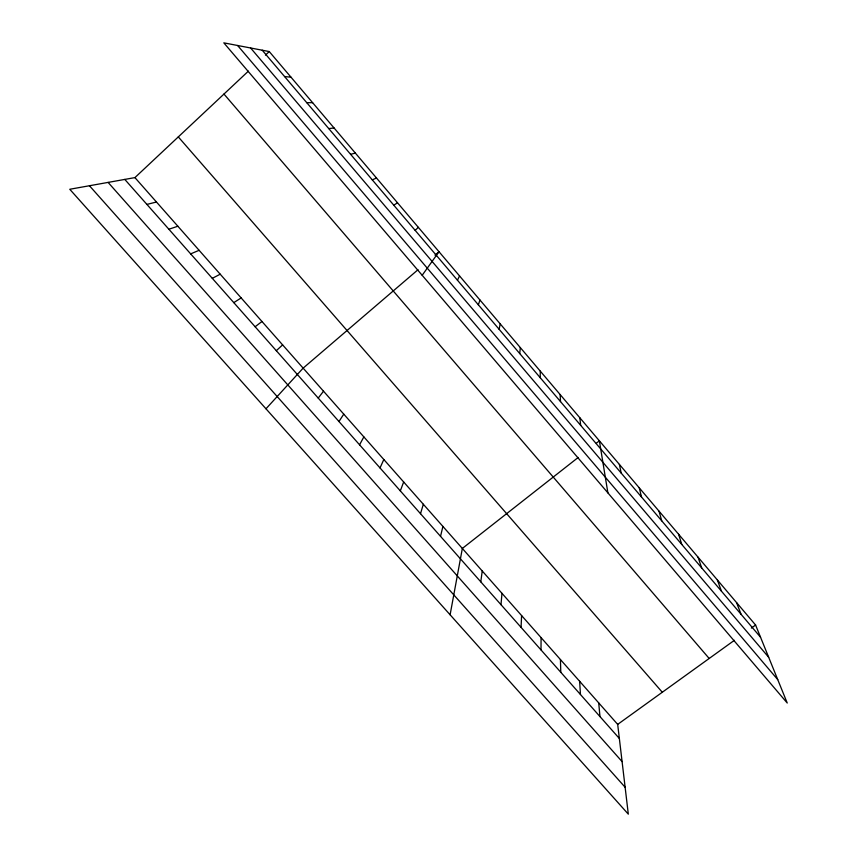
<?xml version="1.0" encoding="UTF-8"?>
<svg xmlns="http://www.w3.org/2000/svg" width="857" height="857" viewBox="0 0 857 857"><rect width="100%" height="100%" fill="white"/><g stroke="black" fill="none" stroke-linecap="round" stroke-linejoin="round"><path stroke-width="1.29" d="M541.003 649.906L541.078 637.619M540.189 377.658L540.296 371.156M521.067 627.378L521.592 615.551M500.991 604.688L501.977 593.333M519.728 353.555L520.317 347.599M480.788 581.839L482.234 570.966M450.107 614.78L462.341 548.448L578.207 457.456M499.128 329.281L500.209 323.892M440.53 536.343L442.908 526.434M420.498 513.697L423.347 504.28M478.367 304.824L479.952 300.004M400.326 490.89L403.658 481.977M380.015 467.933L383.829 459.513M457.456 280.196L459.556 275.954M359.565 444.815L363.861 436.899M338.976 421.526L343.764 414.135M422.19 275.279L439.009 251.733L435.013 255.161M318.226 398.087L323.517 391.21M265.981 408.789L303.142 368.135L418.002 269.73M415.184 230.394L418.323 227.33M134.924 177.603L617.683 724.39L628.31 814.15L69.76 189.268L134.924 177.603L248.391 71.142M265.466 55.127L269.259 51.559L755.595 625.032L787.24 703.019L223.816 42.85L269.259 51.559M276.308 350.695L282.628 344.889M596.354 443.208L599.375 440.83L607.892 492.882M255.129 326.753L261.963 321.493M617.683 724.39L734.395 640.308M751.353 628.095L755.595 625.032M393.813 205.219L397.487 202.766M233.79 302.628L241.16 297.925M212.3 278.343L220.206 274.197M372.292 179.863L376.502 178.01M190.661 253.876L199.113 250.308M168.861 229.237L177.86 226.237M350.599 154.314L355.355 153.092M146.911 204.416L156.467 202.006M328.756 128.582L334.069 127.982M306.742 102.658L312.623 102.69M284.567 76.53L291.026 77.226M89.449 185.744L625.128 787.262M108.1 182.402L622.086 761.605M124.79 179.413L619.354 738.488M178.299 136.906L662.3 692.252M223.966 94.056L709.178 658.476M237.603 45.496L777.728 679.59M262.231 50.22L760.545 637.244M250.619 47.992L768.686 657.287M736.538 602.567L741.069 614.287M717.363 579.943L721.444 591.169M698.037 557.168L701.679 567.891M678.583 534.222L681.776 544.441M658.99 511.126L661.733 520.831M639.258 487.858L641.539 497.039M619.386 464.43L621.196 473.085M579.825 417.766L580.682 425.351M598.722 702.911L599.964 716.57M579.643 681.294L580.446 694.502M560.124 394.541L560.51 401.59M560.424 659.526L560.789 672.284"/></g></svg>
